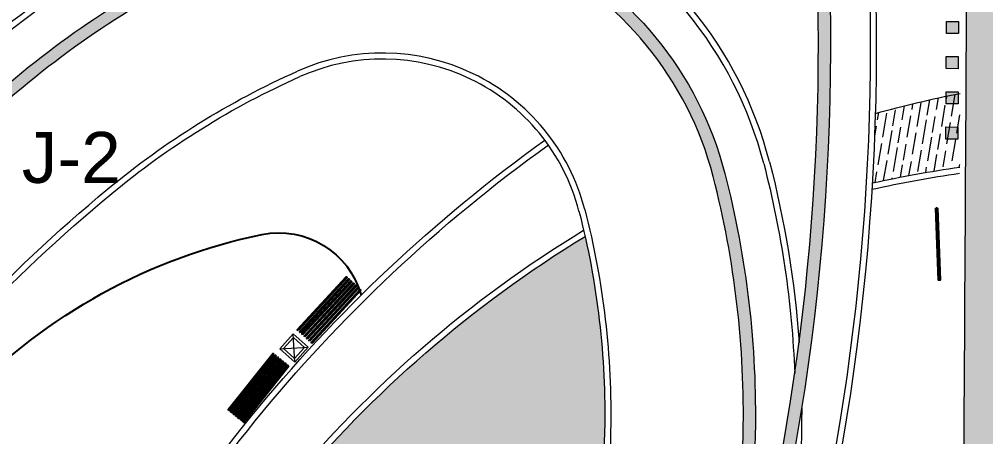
# Model space of a CAD drawing. Header units: inches. Extents: x 685564 to 685654, y 2762991 to 2763113.
# Drawn here: x 685606.58 to 685630.64, y 2763059.4 to 2763069.8 of the extents above; entities that cross this region are included whole.
import ezdxf
from ezdxf.enums import TextEntityAlignment as Align

# ---------------------------------------------------------------- set-up
doc = ezdxf.new("R2010")
doc.units = ezdxf.units.IN
doc.header["$MEASUREMENT"] = 0
for name, color, linetype, lineweight in [('BASE SITE$0$L-HS-PATTERN', 251, 'Continuous', 9), ('HDB -HS- FURNITURE-TRASH BIN', 10, 'Continuous', 9), ('HDB -HS-BASE- ASPHALT-COLOR (BLUE)', 253, 'Continuous', 9), ('HDB -HS-BASE- ASPHALT-COLOR (RED)', 253, 'Continuous', 9), ('HDB -HS-BASE- ASPHALT-COLOR (WHITE)', 253, 'Continuous', 9), ('HDB -HS-BASE- COLOR CONC. (BIEGE LIGHT)', 253, 'Continuous', 9), ('HDB -HS-BASE- CURB CONC. 15 CM', 34, 'Continuous', 20), ('HDB -HS-BASE- LIMIT OF WORK', 1, 'Continuous', 9), ('HDB -HS-BASE- SEPERATION LINE', 253, 'Continuous', 9), ('HDB -HS-BASE- TACTILE - (FIBER GLASS)', 253, 'Continuous', 9), ('HDB -PL-G. COVERS - Ad', 104, 'Continuous', 9), ('HDB -PL-G. COVERS - Dv', 104, 'Continuous', 9), ('HDB -PL-G. COVERS - Pa', 104, 'Continuous', 9), ('HDB -PL-LAWN - Ps', 94, 'Continuous', 9)]:
    doc.layers.add(name, color=color, linetype=linetype, lineweight=lineweight)
for name, color, linetype in [('HDB -HS- FURNITURE-SEATS - CONC. & WOOD', 42, 'Continuous'), ('HDB -HS- FURNITURE-SIGNAGE-2', 10, 'Continuous'), ('HDB -PL-SEPERATION MOWING', 40, 'Continuous'), ('NODE', 7, 'Continuous')]:
    doc.layers.add(name, color=color, linetype=linetype)
doc.styles.get("Standard").update_dxf_attribs({"font": 'arial.ttf'})
pattern_1 = [(170.3916718562587, (685662.7135365393, 2762594.455906399), (-0.04197170735124682, -0.2479324653651096), []), (260.3916718562587, (685662.0373570883, 2762594.570374691), (0.3336835432019495, -0.3115259613518472), [0.25146, -0.25146]), (260.3916718562587, (685662.1124881385, 2762594.557655992), (0.3336835432019495, -0.3115259613518472), [0.25146, -0.25146]), (170.3916718562587, (685662.0303618038, 2762594.529052614), (-0.4176269579044432, -0.184338969378372), [-0.6858, 0.0762]), (170.3916718562587, (685662.0233665192, 2762594.487730536), (-0.4176269579044432, -0.184338969378372), [-0.6858, 0.0762]), (170.3916718562587, (685662.0163712347, 2762594.446408459), (-0.4176269579044432, -0.184338969378372), [-0.6858, 0.0762]), (170.3916718562587, (685662.0093759501, 2762594.405086381), (-0.4176269579044432, -0.184338969378372), [-0.6858, 0.0762]), (170.3916718562587, (685662.0023806655, 2762594.363764304), (-0.4176269579044432, -0.184338969378372), [-0.6858, 0.0762])]
pattern_2 = [(349.3916718562588, (685662.7135365393, 2762594.455906399), (0.1636597631718714, 0.8738057461006576), []), (349.3916718562588, (685662.6726215986, 2762594.237454962), (0.1636597631718714, 0.8738057461006576), []), (259.3916718562588, (685662.7135365393, 2762594.455906399), (0.8738057461006576, -0.1636597631718713), [-0.22225, 0.22225]), (259.3916718562588, (685662.9319879758, 2762594.414991458), (0.8738057461006576, -0.1636597631718713), [-0.22225, 0.22225]), (259.3916718562588, (685663.1504394124, 2762594.374076517), (0.8738057461006576, -0.1636597631718713), [0.22225, -0.22225]), (259.3916718562588, (685663.368890849, 2762594.333161576), (0.8738057461006576, -0.1636597631718713), [0.22225, -0.22225]), (349.3916718562588, (685662.6317066578, 2762594.019003525), (0.1636597631718714, 0.8738057461006576), [0.22225, -0.22225]), (349.3916718562588, (685662.5907917169, 2762593.800552089), (0.1636597631718714, 0.8738057461006576), [0.22225, -0.22225])]
pattern_3 = [(138.3916718562587, (685662.7135365393, 2762594.455906399), (-0.1054155404908226, -0.1186976255997893), [])]

# ---------------------------------------------------------------- blocks, each defined once
blk = doc.blocks.new('BASE SITE$0$Site Base$0$BASE SITE-03-THadeq$0$BASE SITE FOR PUBLIC GARDEN$0$sign')
at = {"layer": 'HDB -HS- FURNITURE-SIGNAGE-2'}
h = blk.add_hatch(dxfattribs=at)
h.set_pattern_fill('ANSI31', color=256, scale=99.99999999999997, style=0)
h.set_pattern_definition([(44.99999999999999, (9.5367431640625e-07, 2.384185791015625e-07), (-8.83883476483184, 8.838834764831837), [])])
h.paths.add_polyline_path([(900.0000009536743, 2.384185791015625e-07), (900.0000009536743, 40.67097973823547), (-899.9999990463257, 40.67097973823547), (-899.9999990463257, 2.384185791015625e-07)])
for points, elevation in [([(-900, 40.67097926139832), (900, 40.67097926139832), (899.9999990463257, -4.76837158203125e-07), (-900, 0)], -2.980232238769531e-08), ([(-900, 40.67097926139832), (-900, 0)], -2.980232238769531e-08), ([(900, 40.67097926139832), (-900, 0)], -2.980232238769531e-08), ([(-900, 40.67097926139832), (899.9999990463257, -4.76837158203125e-07)], -7.450580596923828e-08)]:
    blk.add_lwpolyline(points, dxfattribs=dict(at, elevation=elevation))
blk = doc.blocks.new('BASE SITE$0$MARKERS')
at = {"extrusion": (8.127451700772605e-05, 1.224414090261396e-05, 0.9999999966222669)}
blk.add_hatch(color=256, dxfattribs=at).paths.add_polyline_path([(0.02224137393792057, -0.148341906500924), (0.3189251851477075, -0.1038591582405934), (0.2744424386688502, 0.192824655226916), (-0.02224137393792057, 0.148341906500924)])
at = {"extrusion": (8.127451700772607e-05, 1.224414090261395e-05, 0.9999999966222669)}
blk.add_lwpolyline([(0.02224137393792057, -0.148341906500924), (0.3189251851477075, -0.1038591582405934), (0.2744424386688502, 0.192824655226916), (-0.02224137393792057, 0.148341906500924)], close=True, dxfattribs=at)
blk = doc.blocks.new('BASE SITE$0$TRBIN 01')
blk.add_wipeout([(-0.24999999970154674, -0.049999998724768575), (-0.2500000020009858, 0.45000000017929), (0.25000000062887956, 0.45000000341091295), (0.25000000106610426, -0.04999999968521667)]).dxf.layer = 'HDB -HS- FURNITURE-TRASH BIN'
at = {"layer": 'HDB -HS- FURNITURE-TRASH BIN'}
for p, q in [((-0.2500000009313226, -0.04999999841675162), (0.2499999990686774, 0.450000002514571)), ((-0.2500000027939677, 0.4500000006519258), (0.25, -0.04999999981373549))]:
    blk.add_line(p, q, dxfattribs=at)
for points in [[(-0.2500000027939677, 0.4500000006519258), (0.2499999990686774, 0.450000002514571), (0.25, -0.04999999981373549), (-0.2500000018626451, -0.0499999993480742)], [(-0.1875000027939677, 0.3875000015832484), (0.1874999976716936, 0.387500002514571), (0.1875, 0.01249999972060323), (-0.1875000018626451, 0.01250000111758709)]]:
    blk.add_lwpolyline(points, close=True, dxfattribs=at)
blk = doc.blocks.new('BASE SITE$0$seat02A')
at = {"layer": 'HDB -HS- FURNITURE-SEATS - CONC. & WOOD'}
for points in [[(0.9000000008381903, 0.4699999990407377), (0.9000000006053597, 0.4999999995343387), (-0.8999999994412065, 0.4999999993015081), (-0.8999999996740371, 0.4699999992735684)], [(0.900000000372529, 0.3916666663717479), (0.900000000372529, 0.4216666663996875), (-0.8999999999068677, 0.4216666661668569), (-0.8999999996740371, 0.3916666659060866)], [(0.9000000001396984, 0.3133333327714354), (0.900000000372529, 0.3433333327993751), (-0.8999999999068677, 0.3433333332650363), (-0.8999999999068677, 0.313333333004266)], [(0.9000000001396984, 0.2349999996367842), (0.900000000372529, 0.2649999994318932), (-0.8999999996740371, 0.2649999996647239), (-0.8999999999068677, 0.2349999998696148)], [(0.9000000006053597, 0.1566666658036411), (0.900000000372529, 0.186666666297242), (-0.8999999999068677, 0.1866666660644114), (-0.8999999999068677, 0.1566666660364717)], [(0.9000000001396984, 0.0783333326689899), (0.9000000006053597, 0.1083333329297602), (-0.8999999999068677, 0.1083333329297602), (-0.8999999994412065, 0.07833333243615925)], [(0.9000000001396984, -2.328306436538696e-10), (0.900000000372529, 0.02999999956227839), (-0.8999999996740371, 0.02999999956227839), (-0.8999999999068677, -4.656612873077393e-10)]]:
    blk.add_lwpolyline(points, close=True, dxfattribs=at)

msp = doc.modelspace()

# ---------------------------------------------------------------- hatches: boundary and pattern name
at = {"layer": 'HDB -HS-BASE- ASPHALT-COLOR (BLUE)'}
h = msp.add_hatch(dxfattribs=at)
h.set_pattern_fill('BOX', color=256, scale=0.035, angle=224)
h.set_pattern_definition(pattern_2)
h.paths.add_polyline_path([(685614.0762442417, 2763104.516747763, -0.05459309394906626), (685614.6102273278, 2763102.440951235, -0.001573380600005378), (685620.1119417764, 2763102.176756753, -0.4005902697732342), (685632.2576355956, 2763089.33723563, -0.0005158602859908865), (685632.0586811422, 2763052.672012627, -0.002998614858845619), (685631.8933601491, 2763030.16491471, 0.003689155610750146), (685631.8233179172, 2763015.73708983), (685633.8702874639, 2763017.802160891, -0.003161054172988933), (685633.9431928704, 2763030.138701941, 0.002997766158958707), (685634.10867221, 2763052.664010239, 0.0005157866302563479), (685634.3076158019, 2763089.328226993, 0.4005902697550076), (685620.2167132079, 2763104.224077672, 0.001751919124102763)])
at = {"layer": 'HDB -HS-BASE- ASPHALT-COLOR (RED)'}
h = msp.add_hatch(dxfattribs=at)
h.set_pattern_fill('BRSTONE', color=256, scale=0.03, angle=135)
h.set_pattern_definition(pattern_1)
h.paths.add_polyline_path([(685632.0576375272, 2763089.338114521, 0.4005902697549744), (685620.1017201745, 2763101.977018127, 0.001563146124508598), (685614.6370473726, 2763102.239545969, -0.04657987291952496), (685614.6900685999, 2763100.410063587, -0.001524769224945292), (685620.0095932793, 2763100.154099557, -0.4005902698167392), (685630.2575224409, 2763089.320753609, -0.0005157812731147128), (685630.0586266443, 2763052.665272669, -0.002997704109577329), (685629.8935056848, 2763030.188991525, 0.004200797463463335), (685629.8304385521, 2763013.726587275), (685631.6238457327, 2763015.535853698, -0.003740499564386558), (685631.6933764723, 2763030.167472292, 0.002998697709421768), (685631.8586820129, 2763052.672793206, 0.0005158674755305588)])
at = {"layer": 'HDB -HS-BASE- ASPHALT-COLOR (WHITE)'}
h = msp.add_hatch(dxfattribs=at)
h.set_pattern_fill('ANSI31', color=256, scale=0.05, angle=58)
h.set_pattern_definition(pattern_3)
edge = h.paths.add_edge_path()
edge.add_arc((686609.5636970877, 2763018.20617823), 977.9434716858722, 179.299129022771, 180.1563551390139)
edge.add_line((685631.6238667528, 2763015.537459888), (685631.8233389374, 2763015.738696021))
edge.add_arc((686609.5636970877, 2763018.20617823), 977.7434716858405, 179.2991290227726, 180.1445946413764, ccw=False)
edge.add_arc((683754.7375799207, 2763055.209699835), 1877.322845060674, 359.2356491864137, 359.9227211906125)
edge.add_arc((667863.1932653228, 2763167.423364475), 17769.23594413757, 359.6300070339678, 359.7482153968086)
edge.add_arc((685619.4577591885, 2763089.393484671), 12.80000000023042, 359.7482153915879, 447.0704501638497)
edge.add_arc((685575.3823942045, 2762228.124179794), 875.1963435222247, 87.07045016945766, 87.43104214378613)
edge.add_arc((685604.8658016352, 2763101.040850658), 9.844496620272077, 366.993860487505, 368.17642416579315, ccw=False)
edge.add_arc((685575.3823941426, 2762228.124179783), 874.9963435366109, 87.07045016544612, 87.42869657646958, ccw=False)
edge.add_arc((685619.4577591884, 2763089.393484671), 12.60000000009702, -0.2517846084489861, 87.07045016376952, ccw=False)
edge.add_arc((667863.193265323, 2763167.423364474), 17769.03594413729, 359.6300070339683, 359.7482153968091, ccw=False)
edge.add_arc((683754.6650228967, 2763055.210450393), 1877.195405640767, 359.2356558303639, 359.9227324552519, ccw=False)
edge.add_arc((685631.8938776407, 2763030.16612661), 0.2005012572239777, 179.2356558304004, 179.2990497441515)
at = {"layer": 'HDB -HS-BASE- COLOR CONC. (BIEGE LIGHT)'}
h = msp.add_hatch(dxfattribs=at)
h.set_pattern_fill('MUDSTONE', color=256, scale=2, angle=45, pattern_type=2)
h.set_pattern_definition([(80.39167185625872, (685662.7135365393, 2762594.455906399), (-0.1304295320628458, 0.4277711270830081), [0.6, -0.12, 0.4, -0.18, 0.54, -0.16])])
h.paths.add_polyline_path([(685627.8983830279, 2763067.454318098, -0.007439293490525023), (685627.822684864, 2763065.71933492, -0.02002910756104264), (685629.9903737718, 2763066.112623235, 2.587442513396002e-05), (685630.0007614281, 2763067.951446434, 0.01882798458819454)])
at = {"layer": 'HDB -HS-BASE- TACTILE - (FIBER GLASS)'}
h = msp.add_hatch(dxfattribs=at)
h.set_pattern_fill('HEX', color=256, scale=0.015, angle=1.101909530502398e-09)
h.set_pattern_definition([(1.101909530502398e-09, (0, 0), (-1.586422727553294e-12, 0.08248891973099999), [0.04762499999999999, -0.09524999999999999]), (120.0000000011019, (0, 0), (-0.0714375000169882, -0.04124445986687385), [0.04762499999999997, -0.09524999999999995]), (60.00000000110191, (0.04762500000651926, 0), (-0.07143750001857462, 0.04124445986412612), [0.04762499999999999, -0.09524999999999999])])
edge = h.paths.add_edge_path()
edge.add_line((685598.7123819803, 2763010.655217676), (685598.3922821917, 2763010.659921822))
edge.add_arc((685605.4855016058, 2763007.959118529), 7.590000005359878, 136.9629967561096, 159.1552453876894, ccw=False)
edge.add_arc((685588.4976648696, 2763034.256640107), 24.01728729522852, 294.046486830675, 298.446122335038, ccw=False)
edge.add_arc((685594.6983702903, 2763020.35998278), 8.800000001379308, 194.4713682650765, 294.0464868183484, ccw=False)
edge.add_arc((685609.4328532167, 2763024.162724618), 24.01728729548865, 178.8260988688334, 194.4713682553789, ccw=False)
edge.add_arc((685630.101748254, 2763023.739191941), 44.6905212465797, 164.9812096176381, 178.8260988677832, ccw=False)
edge.add_arc((685659.532998233, 2763015.842766273), 75.16267269090964, 154.258927541327, 164.9812096122485, ccw=False)
edge.add_arc((685659.5329982509, 2763015.842766273), 75.1626727068395, 143.5366454787571, 154.2589275475821, ccw=False)
edge.add_arc((685635.026162444, 2763033.952625836), 44.69052124598123, 129.6917562205878, 143.5366454691452, ccw=False)
edge.add_arc((685621.8230546211, 2763049.86050269), 24.0172872908189, 114.04648684264649, 129.6917562378655, ccw=False)
edge.add_arc((685615.622349198, 2763063.757160012), 8.80000000067112, 14.471368266023717, 114.04648682289579, ccw=False)
edge.add_arc((685600.8878662732, 2763059.954418168), 24.01728729462333, -1.1739011278801854, 14.471368267384605, ccw=False)
edge.add_arc((685580.2189712379, 2763060.377950852), 44.69052124364894, 352.06669874095553, 358.8260988617349, ccw=False)
edge.add_arc((685569.5590581218, 2763069.130548387), 56.91340101852016, 344.8013401172487, 381.0220811879633)
edge.add_arc((685603.4164892612, 2763082.131506436), 20.64564288073456, 21.04970948289462, 36.82773528264045)
edge.add_arc((685609.100258882, 2763087.392502188), 12.96758038966825, 33.2721719890086, 63.43473749500714)
edge.add_arc((685615.3467968071, 2763099.885462841), 0.9999999996429414, 173.4014979236758, 243.4347374919706, ccw=False)
edge.add_arc((685604.8292742892, 2763101.044592751), 9.581219339526262, 353.7431340272525, 355.2379019201795)
edge.add_arc((685575.3823948331, 2762228.124180618), 872.9963426710186, 87.42015616529892, 87.43985873420309, ccw=False)
edge.add_arc((685604.8658016333, 2763101.040850649), 9.844496622037525, 353.7312031532302, 355.3087874761639, ccw=False)
edge.add_arc((685615.3467968073, 2763099.885462841), 0.6999999999325822, 173.4014979244423, 243.4347374843001)
edge.add_arc((685609.1002588822, 2763087.392502188), 13.26758038989314, 33.27217199034391, 63.43473749624252, ccw=False)
edge.add_arc((685603.4436219443, 2763082.14411973), 20.91579044751669, 21.043762884359978, 36.79366452766908, ccw=False)
edge.add_arc((685569.5590581204, 2763069.130548387), 57.21340101999459, -17.683926556147185, 21.022081187618824, ccw=False)
edge.add_arc((685580.2189712385, 2763060.377950852), 44.69052124316253, 344.98120961647777, 348.8699886621075, ccw=False)
edge.add_arc((685550.7877212451, 2763068.274376517), 75.16267270087553, 334.2589275445916, 344.98120961612443, ccw=False)
edge.add_arc((685550.7877212643, 2763068.274376506), 75.16267267869121, 323.5366454717035, 334.2589275459061, ccw=False)
edge.add_arc((685575.2945570559, 2763050.164516935), 44.69052122534918, 309.69175622416606, 323.5366454770642, ccw=False)
edge.add_arc((685588.4976648721, 2763034.256640107), 24.01728729380113, 302.8619032514122, 309.6917562186069, ccw=False)
edge.add_arc((685605.4855016032, 2763007.959118532), 7.290000001801034, 122.8619032575192, 158.2945414619704)
edge = h.paths.add_edge_path(flags=16)
edge.add_arc((685588.4976648703, 2763034.256640105), 23.71728729355476, 294.046486830558, 309.6917562244387)
edge.add_arc((685575.2945570564, 2763050.164516936), 44.39052122542326, 309.6917562232034, 323.53664547592)
edge.add_arc((685550.7877212642, 2763068.274376506), 74.86267267866232, 323.5366454718415, 334.258927546057)
edge.add_arc((685550.787721245, 2763068.274376518), 74.86267270122576, 334.2589275440952, 344.9812096155594)
edge.add_arc((685580.2189712378, 2763060.377950851), 44.39052124376136, 344.9812096168829, 358.8260988626546)
edge.add_arc((685600.8878662715, 2763059.954418169), 23.71728729620562, 358.8260988706735, 374.4713682663473)
edge.add_arc((685615.6223491981, 2763063.757160012), 8.500000000577765, 14.47136826906181, 114.0464868234739)
edge.add_arc((685621.8230546206, 2763049.860502689), 23.71728729096087, 114.046486841361, 129.691756236237)
edge.add_arc((685635.0261624445, 2763033.952625837), 44.39052124598085, 129.6917562212937, 143.5366454701119)
edge.add_arc((685659.532998251, 2763015.842766274), 74.86267270657788, 143.53664547921, 154.2589275480607)
edge.add_arc((685659.5329982304, 2763015.842766272), 74.86267268885942, 154.2589275399275, 164.9812096108158)
edge.add_arc((685630.101748254, 2763023.739191941), 44.39052124669299, 164.9812096172759, 178.8260988675389)
edge.add_arc((685609.4328532183, 2763024.162724619), 23.71728729714629, 178.8260988695948, 194.471368255279)
edge.add_arc((685594.6983702905, 2763020.359982779), 8.500000001134085, 194.4713682616106, 294.0464868173327)
at = {"layer": 'HDB -PL-G. COVERS - Ad'}
h = msp.add_hatch(dxfattribs=at)
h.set_pattern_fill('ANSI32', color=256, scale=0.05, angle=89.99999999987999)
h.set_pattern_definition([(134.99999999988, (0, 0), (-0.3367596045407987, -0.336759604539388), []), (134.99999999988, (0, 0.2245065001770854), (-0.3367596045407987, -0.336759604539388), [])])
h.paths.add_polyline_path([(685626.1550507173, 2763097.648733759), (685621.6823361719, 2763094.561911343, -0.05798925549762009), (685624.0394119378, 2763090.063241155, -0.008110664515656044), (685624.6897229, 2763088.285087785), (685630.039735028, 2763090.568831828, 0.1969197356825823)])
h.paths.add_polyline_path([(685624.1858637803, 2763047.385702861, -0.01427868323318128), (685622.8738752633, 2763043.230207263, -0.0806591809919382), (685625.552819061, 2763040.642229483, -0.02830732486920867), (685626.137964951, 2763039.765238603, 0.1051352100678344), (685629.8167875072, 2763036.471025782, 0.000670120284580528), (685629.8602504088, 2763041.495063362, 0.05271279577033429), (685628.214699449, 2763043.950575532, 0.08472129875669066)])

# ---------------------------------------------------------------- linework, layer by layer
at = {"layer": 'HDB -HS-BASE- CURB CONC. 15 CM'}
for points in [[(685629.8304385521, 2763013.726587275, -0.004200797463279862), (685629.8935056848, 2763030.188991524, 0.002997704109839546), (685630.0586266443, 2763052.665272671, 0.0005157812731008779), (685630.2575224409, 2763089.32075361, 0.4005902697444713), (685620.0095932818, 2763100.154099557, 0.001524352632279868), (685614.6915221926, 2763100.409998084)], [(685625.4205067636, 2763052.750725012, 0.1644929138734758), (685623.897905913, 2763090.013308714)], [(685625.1845356908, 2763051.464399297, 0.1702212366259818), (685624.0379222499, 2763090.067117871)], [(685585.0640575321, 2763017.873515869, -0.06837160635004982), (685584.27084805, 2763024.678326995, -0.0604833180347451), (685585.8270982505, 2763035.618112565, -0.04681894569951085), (685590.7931432965, 2763048.985734706, -0.04681894569163746), (685598.1595129534, 2763061.196038681, -0.06048331802490895), (685605.7497876766, 2763069.226515168, -0.06837160637834627), (685611.567945958, 2763072.843650774, -0.06837160637834627)], [(685585.209298428, 2763017.911000294, -0.06837160635054003), (685584.420816568, 2763024.675253944, -0.06048331803383092), (685585.9719743845, 2763035.579242194, -0.04681894569873586), (685590.9282581847, 2763048.920588969, -0.04681894569161327), (685598.2801485236, 2763061.106892401, -0.06048331802523579), (685605.845586243, 2763069.11109145, -0.06837160638025189), (685611.6290676149, 2763072.706668501, -0.06837160638025189)], [(685625.11142106, 2763066.206142497, -0.05303256510123158), (685625.8844956968, 2763060.970873302, -0.06048331801471134)], [(685625.2566619558, 2763066.243626923, -0.04536484799504122), (685625.9913205091, 2763061.745768273, -0.05303256510152583)], [(685627.8226848638, 2763065.71933492, -0.0200291075638359), (685629.9903737719, 2763066.112623236, -0.01909697635260229)], [(685627.8133537158, 2763065.563529564, -0.02022210113391337), (685629.9895088786, 2763065.961023093, -0.01909697635335987)], [(685626.0587776114, 2763060.12194396, -0.06422372898808072), (685624.4936212385, 2763048.499030227, -0.04681894570358521), (685619.5275761924, 2763035.131408084, -0.04681894571471415), (685612.1612065337, 2763022.921104108, -0.06048331804175731), (685604.5709318122, 2763014.890627622, -0.0649219358848772), (685599.0675303432, 2763011.416537357, -0.06282618260655705)]]:
    msp.add_lwpolyline(points, format="xyb", dxfattribs=at)
for radius in [9.94999999999999, 9.79999999999999, 5.199999999999995, 5.049999999999994]:
    msp.add_arc((685615.6223491986, 2763063.757160012), radius, 14.47136826577751, 114.0464868218864, dxfattribs=at)
at = {"layer": 'HDB -HS-BASE- LIMIT OF WORK', "lineweight": 0, "const_width": 0.3}
msp.add_lwpolyline([(685634.0203, 2763017.953500001), (685627.1901000002, 2763011.062899999), (685585.0396999996, 2763010.494899999), (685578.0225, 2763017.4507), (685578.0654999996, 2763019.6329), (685579.7708999999, 2763099.8171), (685585.4855000004, 2763105.462300001, -0.01201942580677122), (685627.6359000001, 2763103.963099999), (685634.5456999997, 2763096.484300001, 0.01464342246911221), (685634.4801000003, 2763094.6291, -0.0005903599629738114), (685634.2587000001, 2763052.6635, -0.002997699713593471), (685634.0932999998, 2763030.1369, 0.00312229804097575)], format="xyb", close=True, dxfattribs=at)
at = {"layer": 'HDB -HS-BASE- SEPERATION LINE'}
for points in [[(685598.3980074415, 2763010.674910596, -0.09660228664792862), (685599.9378712093, 2763013.139069983, -0.01919938990918852), (685598.2841741603, 2763012.323689441, -0.4640525938224931), (685586.1775710669, 2763018.160896466, -0.06837160634558997), (685585.4206066872, 2763024.654766938, -0.06048331803180157), (685586.9378152781, 2763035.320106383, -0.04681894570070703), (685591.8290241063, 2763048.486284059, -0.0468189456916509), (685599.0843856591, 2763060.51258387, -0.06048331802499955), (685606.4842433518, 2763068.341599996, -0.06837160638370943), (685612.0365453276, 2763071.79345335, -0.4640525938281009), (685624.1431484208, 2763065.956246325, -0.06837160638392244), (685624.9001128017, 2763059.46237585, -0.02950200162516445), (685624.4817778654, 2763054.209755129, 0.1593719174816065), (685622.6844309932, 2763089.546962684, 0.06895359643741543), (685619.9421146241, 2763094.50673477, 0.1323741852416862), (685614.8995799128, 2763098.9910373, -0.3154582495551354), (685614.3534210372, 2763100.000374021, 0.1253521370301001), (685613.6924730844, 2763104.683750778)], [(685614.0171409383, 2763104.669500911, -0.1223323876902523), (685614.6514337682, 2763099.965900667, 0.3154582495285713), (685615.033744981, 2763099.259364963, -0.1323741852420731), (685620.1929367995, 2763094.671319813, -0.068830299238998), (685622.964463667, 2763089.654580999, -0.1705110584255556), (685624.0689391708, 2763051.751074168, -0.01696962818067099), (685623.382904211, 2763048.797036409, -0.04681894570338228), (685618.4916953826, 2763035.63085873, -0.04681894571508067), (685611.236333828, 2763023.604558918, -0.06048331804374315), (685603.836476137, 2763015.775542793, -0.0298096805181141), (685601.5298305594, 2763014.082578878, 0.1549376234293935), (685598.7220084501, 2763010.679276688, 0.1549376234293935)], [(685627.8983830276, 2763067.454318098, -0.01882798458990395), (685630.0007614283, 2763067.951446434, -0.01792741487827357)]]:
    msp.add_lwpolyline(points, format="xyb", dxfattribs=at)
msp.add_lwpolyline([(685598.1619308465, 2763012.597653986, 0.06837160637753871), (685603.6448790043, 2763016.006390229, 0.06048331804307162), (685610.9950626873, 2763023.782851477, 0.0468189457151254), (685618.2214656061, 2763035.761150203, 0.04681894570315193), (685623.0931519428, 2763048.874777152, 0.06048331801275187), (685624.6001757659, 2763059.468521952, 0.06837160638538509), (685623.8526666291, 2763065.881277474, 0.4640525938270456), (685612.1587886414, 2763071.519488804, 0.0683716063825411), (685606.6758404846, 2763068.11075256, 0.06048331802612828), (685599.3256567997, 2763060.334291311, 0.04681894569160173), (685592.0992538828, 2763048.355992586, 0.04681894570060224), (685587.2275675461, 2763035.242365641, 0.06048331803252478), (685585.720543723, 2763024.648620836, 0.06837160634162348), (685586.4680528586, 2763018.235865318, 0.4640525938212401)], format="xyb", close=True, dxfattribs=at)
at = {"layer": 'HDB -PL-SEPERATION MOWING'}
msp.add_lwpolyline([(685605.2711988129, 2763060.382822171, -0.1519136053883456), (685612.6178199387, 2763064.434976251, -0.3950671385901302), (685615.0868323544, 2763062.921314809)], format="xyb", dxfattribs=at)

# ---------------------------------------------------------------- block references
at = {"layer": 'BASE SITE$0$L-HS-PATTERN', "extrusion": (-8.21901081096634e-05, 5.022091978068754e-07, 0.999999996622267), "xscale": -1, "rotation": 188.2171857564212}
for p in [(685629.657641125, 2763069.594688198, -54.96433691043114), (685629.6529014851, 2763068.718227879, -54.96433696104589), (685629.6481760626, 2763067.841767483, -54.96433701282914), (685629.6434364223, 2763066.965307164, -54.96433706344387)]:
    msp.add_blockref('BASE SITE$0$MARKERS', p, dxfattribs=at)
at = {"layer": 'HDB -HS- FURNITURE-SIGNAGE-2', "extrusion": (0.103701135538316, 0.003670302283689297, 0.9946017310306725), "xscale": 0.001, "yscale": 0.001, "zscale": 0.001, "rotation": 180.2188939195252}
msp.add_blockref('BASE SITE$0$Site Base$0$BASE SITE-03-THadeq$0$BASE SITE FOR PUBLIC GARDEN$0$sign', (2737083.865000864, -778706.0677705465, 81241.8477501568), dxfattribs=at)

# ---------------------------------------------------------------- texts
at = {"layer": 'NODE', "color": 0}
msp.add_text('J-2', height=1.27000000000508, dxfattribs=at).set_placement((685606.641659162, 2763065.34044355), align=Align.BOTTOM_LEFT)

# ---------------------------------------------------------------- next in the draw order: block references
at = {"layer": 'HDB -HS- FURNITURE-TRASH BIN', "extrusion": (0.0007378193025671545, -0.0006583428410624826, 0.9999995111035708), "rotation": 48.25806207507318}
msp.add_blockref('BASE SITE$0$TRBIN 01', (685613.3811294285, 2763061.210731416, -1313.182768629211), dxfattribs=at)

# ---------------------------------------------------------------- next in the draw order: hatches: boundary and pattern name
at = {"layer": 'HDB -HS-BASE- ASPHALT-COLOR (BLUE)'}
h = msp.add_hatch(dxfattribs=at)
h.set_pattern_fill('BOX', color=256, scale=0.035, angle=224)
h.set_pattern_definition(pattern_2)
h.paths.add_polyline_path([(685594.8567814353, 2763103.103829821, -0.005558992174496256), (685614.3061837814, 2763102.454539739, 0.05624110609308549), (685613.7536913973, 2763104.530929411, 0.005375374689294758), (685594.9023969051, 2763105.153322253, 0.1077997410594611), (685588.6895859528, 2763103.942252661, 0.2935845992618385), (685579.7253207623, 2763090.622780306), (685578.1659594958, 2763017.308495765), (685580.1740849633, 2763015.317941251), (685581.7748572166, 2763090.579187606, -0.4145026630126847)])
at = {"layer": 'HDB -HS-BASE- ASPHALT-COLOR (RED)'}
h = msp.add_hatch(dxfattribs=at)
h.set_pattern_fill('BRSTONE', color=256, scale=0.03, angle=135)
h.set_pattern_definition(pattern_1)
h.paths.add_polyline_path([(685594.8122786852, 2763101.104325005, -0.004321876532306083), (685609.9001793558, 2763100.638005959, -0.001287156426287463), (685614.391946698, 2763100.448723273, 0.04721046872790379), (685614.3339712871, 2763102.253103822, 0.005569483612467556), (685594.8523311454, 2763102.903879341, 0.4145026630483832), (685581.9748119927, 2763090.574934659), (685580.3699996435, 2763015.12374081), (685582.1332319056, 2763013.375936705), (685583.7744051238, 2763090.536658135, -0.4145026631048138)])
at = {"layer": 'HDB -HS-BASE- ASPHALT-COLOR (WHITE)'}
h = msp.add_hatch(dxfattribs=at)
h.set_pattern_fill('ANSI31', color=256, scale=0.05, angle=58)
h.set_pattern_definition(pattern_3)
h.paths.add_polyline_path([(685581.9748119927, 2763090.574934659, -0.4145026630224126), (685594.8523311458, 2763102.903879339, -0.005569483612399751), (685614.3339712872, 2763102.253103821, 0.005305932532095368), (685614.3061837814, 2763102.454539739, 0.005559044003935131), (685594.8566000427, 2763103.103833857, 0.4144985104989595), (685581.7748572163, 2763090.579187605), (685580.1740849633, 2763015.317941251), (685580.3699996434, 2763015.12374081)])
at = {"layer": 'HDB -PL-G. COVERS - Dv'}
h = msp.add_hatch(dxfattribs=at)
h.set_pattern_fill('ENGINE', color=256, scale=2, angle=-1.200101304298214e-10, pattern_type=2)
h.set_pattern_definition([(90, (685619.1932903369, 2763060.765713915), (-1.999999999995811, 2.000000000004189), [0.14, -1.86]), (209.05459999988, (685619.4332903369, 2763061.765713915), (-14.00000076915613, -8.000000054369233), [0.411826, -20.179436]), (179.99999999988, (685619.9732903369, 2763061.765713915), (-2.00000000000419, -1.999999999995811), [0.54, -1.46]), (147.52879999988, (685620.1932903369, 2763061.625713915), (-15.9999975066011, 10.00000260503299), [0.2607679999999998, -25.81604199999999]), (236.30989999988, (685619.1532903368, 2763061.305713915), (-2.000002669022761, -3.999999115538131), [0.144222, -7.06688]), (212.90519999988, (685619.4932903369, 2763061.525713915), (28.00001346113438, 17.99998015161188), [0.40497, -40.091944]), (179.99999999988, (685619.8932903368, 2763061.525713915), (-2.00000000000419, -1.999999999995811), [0.4, -1.6]), (146.30989999988, (685619.9532903369, 2763061.485713915), (-3.99999911553813, 2.000002669022762), [0.07211199999999995, -7.138991999999997]), (270, (685619.1932903369, 2763060.905713915), (1.99999999999581, -2.00000000000419), [0.14, -1.86]), (237.52879999988, (685619.3332903369, 2763061.125713915), (-10.00000260503299, -15.9999975066011), [0.260768, -25.816042]), (210.25639999988, (685619.5732903369, 2763061.265713915), (14.00000491172622, 7.999989773576067), [0.277848, -27.50704]), (179.99999999988, (685619.8332903369, 2763061.265713915), (-2.00000000000419, -1.999999999995811), [0.26, -1.74]), (270, (685619.4532903369, 2763060.825713915), (1.99999999999581, -2.00000000000419), [0.06, -1.94]), (243.43489999988, (685619.5132903369, 2763060.945713915), (2.00000261879695, 1.999998315877626), [0.134164, -4.337972]), (213.69009999988, (685619.6332903369, 2763061.025713915), (3.999999115546509, 2.000002669006005), [0.144222, -7.06688]), (179.99999999988, (685619.6932903369, 2763061.025713915), (-2.00000000000419, -1.999999999995811), [0.06, -1.94]), (179.99999999988, (685619.1932903369, 2763060.025713915), (-2.00000000000419, -1.999999999995811), [0.06, -1.94]), (213.69009999988, (685619.1332903369, 2763060.025713915), (3.999999115546509, 2.000002669006005), [0.072112, -7.138992]), (179.99999999988, (685619.3332903369, 2763060.265713915), (-2.00000000000419, -1.999999999995811), [0.26, -1.74]), (146.30989999988, (685619.4532903369, 2763060.485713915), (-3.99999911553813, 2.000002669022762), [0.07211199999999995, -7.138991999999997]), (179.99999999988, (685619.3932903368, 2763060.525713915), (-2.00000000000419, -1.999999999995811), [0.32, -1.68]), (147.52879999988, (685619.6932903369, 2763060.625713915), (-15.9999975066011, 10.00000260503299), [0.2607679999999998, -25.81604199999999]), (179.99999999988, (685619.4732903369, 2763060.765713915), (-2.00000000000419, -1.999999999995811), [0.4, -1.6]), (90, (685619.6932903369, 2763059.765713915), (-1.999999999995811, 2.000000000004189), [0.14, -1.86]), (270, (685619.1932903369, 2763060.025713915), (1.99999999999581, -2.00000000000419), [0.26, -1.74]), (239.74359999988, (685619.4732903369, 2763060.505713915), (-7.999989773634721, -14.00000491169271), [0.5556979999999999, -27.22919]), (209.47589999988, (685619.9332903369, 2763060.765713915), (31.9999974509982, 18.00000563862902), [0.5283939999999999, -52.310986]), (179.99999999988, (685620.4732903369, 2763060.765713915), (-2.00000000000419, -1.999999999995811), [0.54, -1.46]), (147.52879999988, (685620.6932903369, 2763060.625713915), (-15.9999975066011, 10.00000260503299), [0.2607679999999998, -25.81604199999999]), (270, (685619.4532903369, 2763059.965713915), (1.99999999999581, -2.00000000000419), [0.2, -1.8]), (239.53449999988, (685619.6532903368, 2763060.305713915), (-13.99998073163959, -24.00001015653411), [0.394462, -39.051704]), (212.90519999988, (685619.9932903369, 2763060.525713915), (28.00001346113438, 17.99998015161188), [0.40497, -40.091944]), (179.99999999988, (685620.3932903368, 2763060.525713915), (-2.00000000000419, -1.999999999995811), [0.4, -1.6]), (146.30989999988, (685620.4532903369, 2763060.485713915), (-3.99999911553813, 2.000002669022762), [0.07211199999999995, -7.138991999999997]), (270, (685619.6932903369, 2763059.905713915), (1.99999999999581, -2.00000000000419), [0.14, -1.86]), (237.52879999988, (685619.8332903369, 2763060.125713915), (-10.00000260503299, -15.9999975066011), [0.260768, -25.816042]), (210.25639999988, (685620.0732903369, 2763060.265713915), (14.00000491172622, 7.999989773576067), [0.277848, -27.50704]), (179.99999999988, (685620.3332903369, 2763060.265713915), (-2.00000000000419, -1.999999999995811), [0.26, -1.74]), (270, (685619.9532903369, 2763059.825713915), (1.99999999999581, -2.00000000000419), [0.06, -1.94]), (243.43489999988, (685620.0132903368, 2763059.945713915), (2.00000261879695, 1.999998315877626), [0.134164, -4.337972]), (213.69009999988, (685620.1332903369, 2763060.025713915), (3.999999115546509, 2.000002669006005), [0.144222, -7.06688]), (179.99999999988, (685620.1932903369, 2763060.025713915), (-2.00000000000419, -1.999999999995811), [0.06, -1.94]), (179.99999999988, (685620.6932903369, 2763061.025713915), (-2.00000000000419, -1.999999999995811), [0.06, -1.94]), (213.69009999988, (685620.6332903369, 2763061.025713915), (3.999999115546509, 2.000002669006005), [0.144222, -7.06688]), (243.43489999988, (685620.5132903369, 2763060.945713915), (2.00000261879695, 1.999998315877626), [0.134164, -4.337972]), (270, (685620.4532903369, 2763060.825713915), (1.99999999999581, -2.00000000000419), [0.06, -1.94]), (179.99999999988, (685620.8332903369, 2763061.265713915), (-2.00000000000419, -1.999999999995811), [0.26, -1.74]), (210.25639999988, (685620.5732903369, 2763061.265713915), (14.00000491172622, 7.999989773576067), [0.277848, -27.50704]), (237.52879999988, (685620.3332903369, 2763061.125713915), (-10.00000260503299, -15.9999975066011), [0.260768, -25.816042]), (270, (685620.1932903369, 2763060.905713915), (1.99999999999581, -2.00000000000419), [0.14, -1.86]), (146.30989999988, (685620.9532903369, 2763061.485713915), (-3.99999911553813, 2.000002669022762), [0.07211199999999995, -7.138991999999997]), (179.99999999988, (685620.8932903368, 2763061.525713915), (-2.00000000000419, -1.999999999995811), [0.4, -1.6]), (212.90519999988, (685620.4932903369, 2763061.525713915), (28.00001346113438, 17.99998015161188), [0.40497, -40.091944]), (239.53449999988, (685620.1532903368, 2763061.305713915), (-13.99998073163959, -24.00001015653411), [0.394462, -39.051704]), (270, (685619.9532903369, 2763060.965713915), (1.99999999999581, -2.00000000000419), [0.2, -1.8]), (149.03619999988, (685621.0732903369, 2763061.705713915), (5.999996044567617, -4.000004967094033), [0.11662, -11.545284]), (179.99999999988, (685620.9732903369, 2763061.765713915), (-2.00000000000419, -1.999999999995811), [0.54, -1.46]), (209.47589999988, (685620.4332903369, 2763061.765713915), (31.9999974509982, 18.00000563862902), [0.5283939999999999, -52.310986]), (239.74359999988, (685619.9732903369, 2763061.505713915), (-7.999989773634721, -14.00000491169271), [0.5556979999999999, -27.22919]), (270, (685619.6932903369, 2763061.025713915), (1.99999999999581, -2.00000000000419), [0.4, -1.6]), (90, (685620.1932903369, 2763060.765713915), (-1.999999999995811, 2.000000000004189), [0.14, -1.86]), (90, (685620.6932903369, 2763059.765713915), (-1.999999999995811, 2.000000000004189), [0.14, -1.86]), (270, (685620.1932903369, 2763060.025713915), (1.99999999999581, -2.00000000000419), [0.26, -1.74]), (239.74359999988, (685620.4732903369, 2763060.505713915), (-7.999989773634721, -14.00000491169271), [0.5556979999999999, -27.22919]), (209.47589999988, (685620.9332903369, 2763060.765713915), (31.9999974509982, 18.00000563862902), [0.5283939999999999, -52.310986]), (179.99999999988, (685621.0732903369, 2763060.765713915), (-2.00000000000419, -1.999999999995811), [0.14, -1.86]), (270, (685620.4532903369, 2763059.965713915), (1.99999999999581, -2.00000000000419), [0.2, -1.8]), (239.53449999988, (685620.6532903368, 2763060.305713915), (-13.99998073163959, -24.00001015653411), [0.394462, -39.051704]), (212.90519999988, (685620.9932903369, 2763060.525713915), (28.00001346113438, 17.99998015161188), [0.40497, -40.091944]), (179.99999999988, (685621.0732903369, 2763060.525713915), (-2.00000000000419, -1.999999999995811), [0.08, -1.92]), (270, (685620.6932903369, 2763059.905713915), (1.99999999999581, -2.00000000000419), [0.14, -1.86]), (237.52879999988, (685620.8332903369, 2763060.125713915), (-10.00000260503299, -15.9999975066011), [0.260768, -25.816042]), (210.25639999988, (685621.0732903369, 2763060.265713915), (14.00000491172622, 7.999989773576067), [0.277848, -27.50704]), (359.99999999988, (685621.0732903369, 2763060.265713915), (2.000000000004189, 1.999999999995811), [0, -2]), (270, (685620.9532903369, 2763059.825713915), (1.99999999999581, -2.00000000000419), [0.06, -1.94]), (243.43489999988, (685621.0132903368, 2763059.945713915), (2.00000261879695, 1.999998315877626), [0.134164, -4.337972]), (213.69009999988, (685621.0732903369, 2763059.985713915), (3.999999115546509, 2.000002669006005), [0.072112, -7.138992]), (241.38949999988, (685621.0732903369, 2763061.185713915), (10.00001340068434, 17.99999299622702), [0.2506, -24.809328]), (270, (685620.9532903369, 2763060.965713915), (1.99999999999581, -2.00000000000419), [0.2, -1.8]), (210.96379999988, (685621.0732903369, 2763061.565713915), (-5.999996044584374, -4.000004967068896), [0.11662, -11.545284]), (239.74359999988, (685620.9732903369, 2763061.505713915), (-7.999989773634721, -14.00000491169271), [0.5556979999999999, -27.22919]), (270, (685620.6932903369, 2763061.025713915), (1.99999999999581, -2.00000000000419), [0.4, -1.6])])
h.paths.add_polyline_path([(685621.1508998536, 2763059.539202135, 0.0603495376267196), (685620.6639262671, 2763064.389548989, 0.1674199145582498), (685608.4144608799, 2763049.56648931, 0.1504328410830374), (685608.1610038959, 2763047.054121295, 0.05295399219812007), (685608.368051322, 2763046.393906055, -0.2260593590451281), (685621.0718757123, 2763057.700923462, 0.0112370868767245)])
at = {"layer": 'HDB -PL-G. COVERS - Pa'}
h = msp.add_hatch(dxfattribs=at)
h.set_pattern_fill('BOX', color=256, scale=0.04, style=0)
h.set_pattern_definition([(90, (774113.111, 3046004.494), (-1.016, 6.221205739668554e-17), []), (90, (774113.365, 3046004.494), (-1.016, 6.221205739668554e-17), []), (0, (774113.111, 3046004.494), (0, 1.016), [-0.254, 0.254]), (0, (774113.111, 3046004.748), (0, 1.016), [-0.254, 0.254]), (0, (774113.111, 3046005.002), (0, 1.016), [0.254, -0.254]), (0, (774113.111, 3046005.256), (0, 1.016), [0.254, -0.254]), (90, (774113.6190000001, 3046004.494), (-1.016, 6.221205739668554e-17), [0.254, -0.254]), (90, (774113.873, 3046004.494), (-1.016, 6.221205739668554e-17), [0.254, -0.254])])
edge = h.paths.add_edge_path()
edge.add_spline(control_points=[(685596.490154487, 2763066.556087102), (685596.5422100087, 2763066.527332264), (685596.5941955633, 2763066.499485485), (685597.3903278457, 2763066.086465522), (685598.1129220676, 2763065.892485698), (685599.3590481819, 2763065.916711465), (685599.8807922243, 2763066.13117572), (685600.6446810248, 2763066.920701223), (685600.8878972351, 2763067.500682931), (685601.006192081, 2763068.668365702), (685600.982501575, 2763069.175262307), (685600.8909026466, 2763069.711956345)], knot_values=[2.295057620312542, 2.295057620312542, 2.295057620312542, 2.295057620312542, 2.327051111406274, 2.327051111406274, 2.78594165252747, 2.78594165252747, 3.244832193648667, 3.244832193648667, 3.703722734769863, 3.703722734769863, 3.995626504668023, 3.995626504668023, 3.995626504668023, 3.995626504668023], degree=3, periodic=0)
edge.add_arc((685597.5124034241, 2763069.776875611), 3.37912289017046, 252.39103579697928, 358.8991732706812, ccw=False)
edge = h.paths.add_edge_path()
edge.add_spline(control_points=[(685595.4221202683, 2763077.123264833), (685595.3667198218, 2763077.149941692), (685595.3114697952, 2763077.175539996), (685594.5204360555, 2763077.527454611), (685593.8194527298, 2763077.657129192), (685592.8604426124, 2763077.537464324), (685592.5347861166, 2763077.414748564), (685592.2600450818, 2763077.220648704)], knot_values=[5.504950629177488, 5.504950629177488, 5.504950629177488, 5.504950629177488, 5.539284899254651, 5.539284899254651, 5.998175440375848, 5.998175440375848, 6.283185307179586, 6.283185307179586, 6.283185307179586, 6.283185307179586], degree=3, periodic=0)
edge.add_spline(control_points=[(685592.2600450818, 2763077.220648704), (685591.9546658951, 2763077.004903511), (685591.7113589166, 2763076.700219909), (685591.3717016842, 2763075.932772356), (685591.2762241135, 2763075.470020795), (685591.256374721, 2763074.704089209), (685591.2685246252, 2763074.444621679), (685591.298971073, 2763074.175704188)], knot_values=[0, 0, 0, 0, 0.3167931626808945, 0.3167931626808945, 0.633586325361789, 0.633586325361789, 0.7842182126327237, 0.7842182126327237, 0.7842182126327237, 0.7842182126327237], degree=3, periodic=0)
edge.add_arc((685594.5769549422, 2763073.94792939), 3.285887947626219, 75.09538472056357, 176.0251204554823, ccw=False)
h.paths.add_polyline_path([(685629.9434912084, 2763058.198046519, 0.03817137954552881), (685626.9428304379, 2763058.482109383, -0.03104880555061735), (685625.1824591786, 2763051.457862306, -0.06692265901903524), (685629.903826882, 2763050.257446991, 0.0003212291924024489), (685629.9086272985, 2763052.665858306, 7.784475911250573e-05)])
at = {"layer": 'HDB -PL-LAWN - Ps'}
h = msp.add_hatch(dxfattribs=at)
h.set_pattern_fill('GRASS', color=256, scale=0.035, angle=-1.189323895367742e-09)
h.set_pattern_definition([(90, (0, 0), (-0.6286179283869515, 0.6286179284130486), [0.1666875, -1.0905483568]), (44.99999999881068, (0, 0), (-0.6286179284617922, 0.6286179284878893), [0.1666875, -0.7223125]), (134.9999999988107, (0, 0), (-0.6286179284878893, -0.6286179284617921), [0.1666875, -0.7223125])])
h.paths.add_polyline_path([(685617.4091198046, 2763084.610387424, -0.7754780730021957), (685619.0377643508, 2763073.102610206, -0.04895859950603151), (685620.7896373373, 2763072.260196722, 0.5938882234153328), (685625.217785733, 2763075.288981853, 0.1342767690062079), (685619.9523700009, 2763088.921637451, 0.1356335239666984), (685614.8648893151, 2763092.905204157, 0.01506077255173119), (685612.701347216, 2763089.349681918, -0.3263306813420888), (685603.9357556707, 2763085.399427768, -0.221125754250158), (685593.0498319854, 2763093.550583345, 0.5461554658052412), (685584.6620539486, 2763094.207794075, 0.08866448209614602), (685583.9243712057, 2763090.533468425), (685583.7874211796, 2763084.094682622, 0.5344651335733518), (685586.812672911, 2763082.90298331, -0.341127443335034), (685606.5838301637, 2763081.924259745, -0.01318579691122046), (685608.8222670823, 2763083.045880004, -0.1517691629507293)])
h.paths.add_polyline_path([(685607.0857918899, 2763051.297602768, -0.04629726366054276), (685610.4970982333, 2763057.420865156, -0.246461698398315), (685604.5882018362, 2763054.506161341, -0.2100761492025878), (685591.7293268258, 2763037.261706842, 0.3493707796532537), (685606.8695267, 2763037.441105445, -0.2027869901279598)])

# ---------------------------------------------------------------- next in the draw order: linework, layer by layer
at = {"layer": 'HDB -HS-BASE- CURB CONC. 15 CM'}
for points in [[(685589.6633525675, 2763019.060522686, -0.06837160635296366), (685589.0198511166, 2763024.581013715, -0.06048331803484659), (685590.4148424956, 2763034.387217465, -0.04681894569804073), (685595.0717814238, 2763046.922786384, -0.04681894569139641), (685601.9796393471, 2763058.37307316, -0.06048331802435594), (685608.783408944, 2763065.571430763, -0.06837160638442853), (685613.5034650946, 2763068.505878803, -0.06837160638442853)], [(685589.8085934634, 2763019.098007111, -0.06837160635359031), (685589.1698196345, 2763024.577940664, -0.06048331803667294), (685590.5597186296, 2763034.348347093, -0.04681894569874932), (685595.206896312, 2763046.857640647, -0.04681894569137011), (685602.1002749173, 2763058.28392688, -0.06048331802471868), (685608.8792075103, 2763065.456007045, -0.06837160638375026), (685613.5645867515, 2763068.36889653, -0.06837160638375026)], [(685608.5084124296, 2763034.321753821, -0.2550017870305152), (685607.0857918902, 2763051.297602768, -0.1338634671715126), (685619.6613736937, 2763066.788460249, -0.1335195980782223)], [(685608.128596237, 2763035.217394955, -0.2405995113531642), (685607.2230136949, 2763051.237020788, -0.1338697494908494), (685619.7496223142, 2763066.667162869)], [(685620.5121260256, 2763065.019135679, -0.06837160637177045), (685621.1508998533, 2763059.539202124, -0.06048331801458817), (685619.7610008604, 2763049.768795698, -0.0468189457032339), (685615.1138231775, 2763037.259502141, -0.0468189457153731), (685608.2204445697, 2763025.83321591, -0.06048331804028128), (685601.4415119783, 2763018.661135744, -0.06837160637215521), (685596.7561327383, 2763015.74824626, -0.06837160637215521)], [(685620.6573669215, 2763065.056620105, -0.06837160637101024), (685621.3008683713, 2763059.536129074, -0.06048331801567829), (685619.9058769944, 2763049.729925327, -0.04681894570265847), (685615.2489380657, 2763037.194356405, -0.04681894571513762), (685608.3410801401, 2763025.74406963, -0.06048331803986175), (685601.5373105446, 2763018.545712026, -0.06837160637291867), (685596.8172543952, 2763015.611263987, -0.06837160637291867)], [(685608.2750704152, 2763049.621980418, -0.1678300324126978), (685620.6287088705, 2763064.543761022, -0.1560193655855498)], [(685608.4155099103, 2763049.569285559, -0.1673939125057931), (685620.6639262671, 2763064.389548989, -0.166790842328541)]]:
    msp.add_lwpolyline(points, format="xyb", dxfattribs=at)

# ---------------------------------------------------------------- next in the draw order: block references
at = {"layer": 'HDB -HS- FURNITURE-SEATS - CONC. & WOOD', "extrusion": (0.0007257174132520635, -0.0006710474746576088, 0.9999995115146423), "xscale": -1, "rotation": 47.24144964910784}
msp.add_blockref('BASE SITE$0$seat02A', (685614.2935953983, 2763062.097368164, -1356.584167218092), dxfattribs=at)
at = {"layer": 'HDB -HS- FURNITURE-SEATS - CONC. & WOOD', "extrusion": (0.008477791489103999, 0.009403808385319987, 0.9999198445072084), "rotation": 51.48995998628695}
msp.add_blockref('BASE SITE$0$seat02A', (685588.0881351825, 2762883.625054782, 31795.76170063034), dxfattribs=at)

doc.saveas('drawing.dxf')
